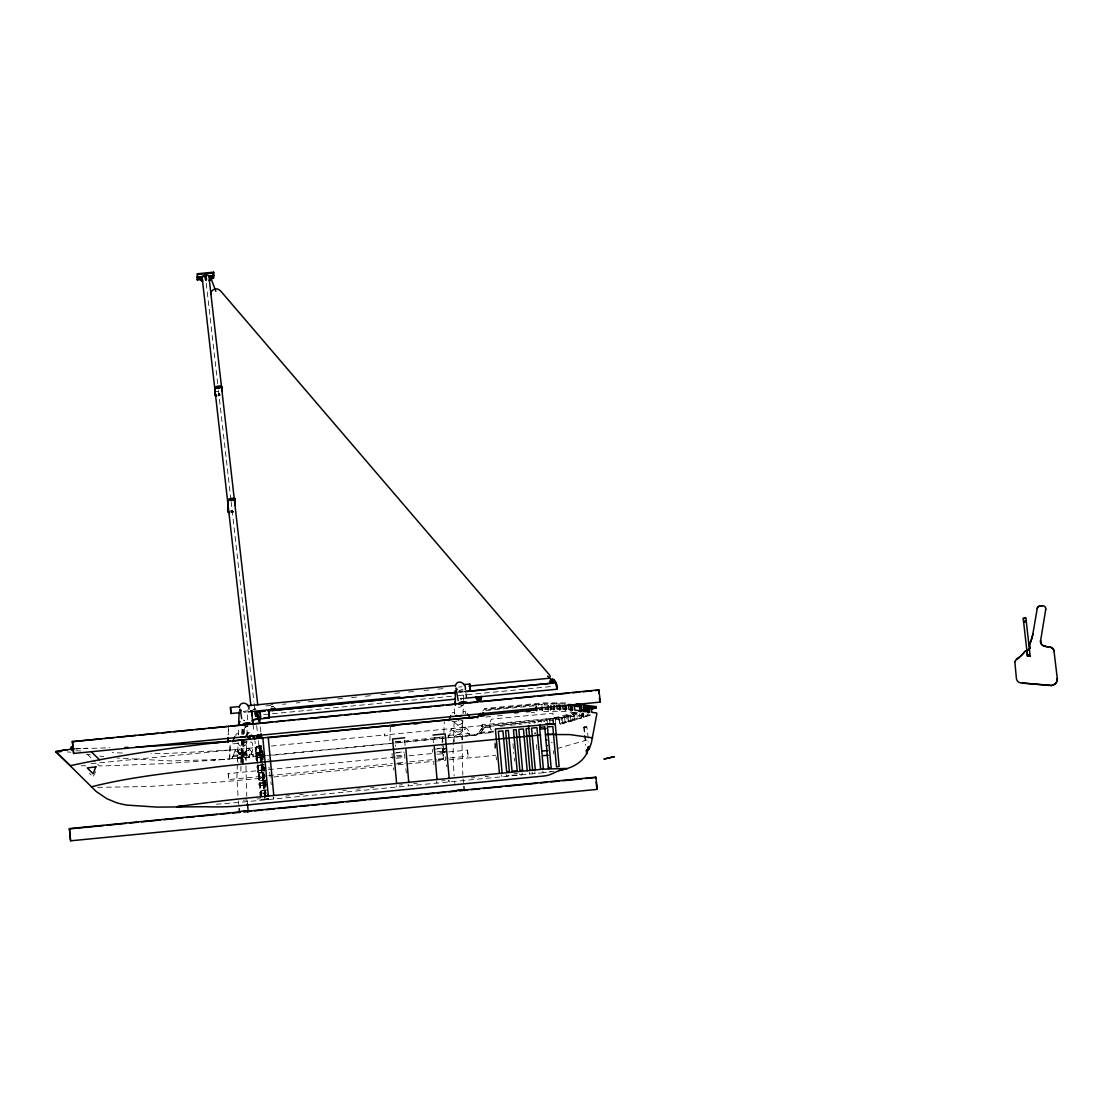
<?xml version="1.0" encoding="UTF-8"?>
<svg xmlns="http://www.w3.org/2000/svg" width="1113" height="1113" viewBox="0 0 1113 1113"><rect width="100%" height="100%" fill="white"/><g stroke="black" fill="none" stroke-linecap="round" stroke-linejoin="round"><path stroke-width="0.75" stroke-dasharray="5 3.75" d="M462.118 739.922L462.813 720.709M462.577 727.457L464.956 727.22L464.914 729.474L469.7 735.637L469.783 733.384C467.057 726.26 462.591 725.94 461.728 730.351M246.947 736.124L247.058 732.813L249.465 732.563L249.382 734.817M229.598 758.983L230.182 744.096L229.681 758.969L166.324 763.56L104.316 765.911L99.335 765.883L93.311 760.082M238.14 762.419C234.133 756.047 247.1 753.529 246.112 760.875L246.752 741.842A4.355 4.104 2 0 1 243.956 746.086L240.617 745.974A4.355 4.104 2 0 1 238.071 742.621L236.93 777.124L238.085 797.117M462.173 739.783C462.952 735.526 456.622 733.286 454.313 736.764M266.257 755.504L249.59 757.132L245.5 753.821L246.516 748.562L248.922 748.326L248.839 750.565C247.114 755.226 238.279 757.828 237.792 751.094M232.074 758.76L235.441 749.633L232.074 758.76L249.59 757.132L248.839 750.565L246.446 750.802L246.098 752.889M238.335 734.997L238.613 726.817M238.099 752.75L237.848 749.397L235.914 749.592M238.349 753.181L238.419 750.983M238.655 753.654L238.126 750.468M239.448 752.179L239.392 754.391C241.479 755.88 240.38 751.442 238.683 751.414M240.06 754.781L240.13 752.569M240.923 762.725L241.674 741.091M241.897 734.218L242.105 728.222L240.491 727.54M240.811 771.184L241.897 741.216M242.133 734.288L242.342 728.278L244.568 728.083L244.262 737.084M242.272 762.822L243.01 741.258M243.246 734.316L243.608 728.292L243.399 734.288M242.384 764.297L243.163 741.23M243.344 764.088L244.123 740.896M244.22 754.767L244.29 752.541M244.679 754.544L246.168 750.663M244.777 754.447L244.86 752.221M245.041 754.211L245.124 751.985M245.305 753.974L245.389 751.748M245.736 753.431L245.82 751.205M246.098 760.916L245.43 758.009M245.931 765.883L246.766 796.268M246.975 735.456L247.323 724.911M247.503 719.874L247.851 709.871M248.922 748.326L253.708 754.489L253.639 756.729L248.839 750.565M256.574 753.751L255.781 756.52L256.574 753.751A2.031 1.92 2 0 1 260.484 753.362L261.805 755.936L260.484 753.362M258.133 752.847L259.468 753.084M264.936 796.978L259.148 745.905L255.141 747.616L259.051 748.548L259.148 745.905L261.931 746.016M259.927 754.224L259.802 754.878A3.993 1.308 -6.5 0 1 255.865 753.974L256.032 759.497A4.535 1.489 -6.5 0 0 257.186 760.054M262.418 750.134L262.571 758.955M259.872 752.082A4.535 1.489 -6.5 0 0 255.489 753.626L255.461 754.405A4.535 1.489 -6.5 0 0 259.774 755.101L262.654 754.809L263.169 755.685M264.073 768.457L264.115 767.539M265.52 781.187L265.562 780.255L262.668 780.547A4.535 1.489 -6.5 0 1 258.355 779.851L258.383 779.072A4.535 1.489 -6.5 0 1 262.779 777.528L265.659 777.25M268.052 799.023L268.303 798.452A3.979 1.308 -6.5 0 1 263.837 799.496A3.979 1.308 -6.5 0 1 260.943 798.508M273.715 797.27L273.659 799.064L273.172 797.27M390.343 726.789L389.814 742.093L390.802 742.427M392.068 753.334L392.263 758.663M396.534 785.848L396.284 786.501M432.414 752.318L432.526 749.383M438.48 759.845L443.197 759.386L442.098 744.194M442.153 742.761L442.348 737.056L432.915 737.975L433.444 742.649M445.59 748.437L442.891 748.701L442.863 749.606L445.562 749.341M443.183 751.247L443.155 752.151L445.854 751.887M443.892 732.563L444.268 721.516M443.197 759.386L443.586 747.964L442.348 737.056M575.824 712.07L559.658 716.661L542.323 719.819L484.419 725.579L476.628 734.956L448.136 737.738L448.205 735.484L451.502 728.528L453.909 728.305L456.413 731.589M449.123 780.394L449.068 781.924L448.595 780.143M448.136 737.738L451.433 730.782L451.502 728.528M454.118 722.114L452.991 756.019L454.16 776.011M454.396 713.934L454.619 707.381M462.006 744.778L462.827 775.163M463.05 713.948L463.398 703.778M463.523 700.439L463.801 692.105M465.457 713.711L465.526 711.471L463.119 711.694L462.771 713.809M395.463 743.025L476.628 734.956L484.419 725.579M493.504 732.02L479.898 733.356L485.101 726.803L535.478 721.878L535.436 722.782L528.731 723.436M565.613 702.915L543.172 702.887L485.004 708.48L484.976 709.371L542.866 703.819L565.835 703.931M479.898 733.356L485.101 726.803M494.909 742.774L495.285 750.232M495.076 748.632L495.299 742.301M512.982 743.734L513.705 753.543M536.021 705.67L536.063 704.779L485.685 709.691L485.658 710.595L534.351 705.837M553.258 723.436L552.938 713.21L492.405 719.054C489.344 718.567 488.871 731.074 492.043 729.864M582.85 716.605L582.92 714.602L583.727 714.518L583.657 716.535L582.85 716.605L582.586 713.85L583.407 713.781L583.699 715.52M235.9 736.138L235.984 733.954L238.377 733.704L238.655 734.747M237.459 760.429L237.5 759.553M462.744 722.949L461.728 728.208M257.256 753.807L257.451 755.045M395.31 757.118L228.193 773.605L228.833 779.545L266.995 775.817M262.751 756.033L262.863 757.188L262.724 755.88M264.31 769.946L263.864 766.537M467.543 750.106L468.114 756.172L467.543 750.106L437.604 752.986M583.56 713.823L582.809 715.047L582.725 713.558M583.017 713.725L583.212 715.005L583.156 713.864M240.38 753.626L240.533 752.764M538.581 705.447L538.748 704.529L541.961 704.279L542.546 709.371M541.794 705.183L541.961 704.279M482.541 726.803C480.148 724.187 483.765 724.925 481.164 725.773L482.513 725.412L481.192 725.3L482.541 726.803L482.416 724.827L592.046 714.713L557.641 724.925M453.867 737.446L454.341 741.536M462.785 721.78L461.895 723.7M265.089 797.506L259.566 746.058L265.534 797.451M218.371 393.487L219.651 393.696L218.329 394.378M230.989 510.297L232.673 510.575L231.003 511.549M232.673 510.575L232.561 511.577L231.045 511.938M443.753 736.82L394.572 742.079M95.704 771.615L92.991 777.027L89.485 773.312M481.859 725.648L387.38 734.705M237.876 758.44L238.419 757.619M462.73 705.35L460.699 706.95A4.369 4.118 2 0 1 457.332 706.88L457.137 706.769M259.802 754.739L258.327 755.574L257.312 754.475M463.161 689.142L459.224 690.505M482.792 710.901L485.004 708.48M246.112 735.818L249.465 732.563M461.478 730.615L459.822 731.714A4.369 4.118 2 0 1 456.483 731.631L456.455 731.617M451.433 730.782L453.84 730.545L456.316 733.829A4.369 4.118 2 0 0 459.739 733.968L462.159 731.811L462.507 729.697L464.914 729.474M461.867 723.714L457.819 725.189M245.528 727.596L246.891 726.093L244.596 728.069M244.777 752.291L240.422 752.736M219.692 394.308L218.385 394.767M232.714 510.95L231.073 511.062M584.172 727.123L584.728 733.87M482.179 724.953L481.985 726.817L482.179 724.897M239.045 757.063L243.594 756.492M246.418 710.859L243.163 711.61M460.003 729.418L460.893 728.959M481.999 726.664L482.652 726.65M587.149 740.006L557.822 748.326M259.051 748.548L261.875 747.894M267.287 798.703L264.866 799.273A3.45 1.127 -6.5 0 1 261.917 798.981L254.919 740.882M584.2 726.956L586.941 727.081L588.638 741.898M584.673 726.914L583.713 727.387L584.464 733.94M586.454 727.499L585.313 727.777M577.285 712.682L560.66 717.398L542.56 720.695L484.392 726.483M581.111 714.518L581.501 717.913L574.461 720.194L572.958 719.61L572.374 714.518L577.995 712.682M572.374 714.518L573.877 715.103L578.106 713.739M572.958 719.61L579.984 717.315L581.501 717.913M581.835 713.196L582.224 716.591L588.04 714.699M582.224 716.591L583.727 717.175L589.542 715.283M566.684 716.174L570.287 715.158L571.581 715.812L572.165 720.89L568.562 721.92L567.254 721.266L566.684 716.174L567.978 716.828L571.581 715.812M567.254 721.266L570.872 720.236L572.165 720.89M560.924 717.648L564.458 716.772L565.571 717.482L566.141 722.56L562.608 723.45L561.509 722.74L560.924 717.648L562.023 718.358L565.571 717.482M561.509 722.74L565.042 721.864L566.141 722.56M261.04 748.186L259.552 748.479M585.661 727.638L586.676 727.095M271.836 706.755L273.395 706.797M555.749 724.02L555.178 718.928L558.643 718.191L560.103 724.034L557.794 724.535M559.519 718.942L556.055 719.694L555.178 718.928M243.761 752.819L243.524 755.087L242.578 755.296L241.438 755.254L241.368 753M258.133 752.986L258.717 755.449M259.037 755.254L258.341 755.31M554.051 725.3L552.827 719.401L549.419 720.028L550.643 725.926M550.059 720.834L553.467 720.208M551.255 742.747L552.257 742.566M542.768 770.947L543.255 772.728L551.046 771.629M547.039 720.417L543.659 720.918L544.034 721.767L547.415 721.266L547.039 720.417L547.61 725.509M553.898 771.337L548.361 772.088L547.902 770.363M218.426 395.143L219.748 394.183L218.412 393.863M231.031 510.686L232.673 510.839M552.716 718.553L583.615 714.963M272.838 755.226L393.724 743.206M215.129 391.679L218.551 391.345M265.868 705.934L272.198 705.322L272.351 706.644M282.549 704.306L285.999 703.973M296.364 702.957L299.814 702.623M308.44 701.774L315.341 701.107M322.241 700.425L329.142 699.757M337.768 698.908L342.957 698.408M351.583 697.573L356.758 697.058M365.384 696.223L372.285 695.542M380.91 694.707L386.1 694.192M394.725 693.357L399.901 692.843M408.527 692.008L413.702 691.493M424.053 690.491L429.242 689.977M437.868 689.142L443.044 688.627M458.57 687.111L462.02 686.777M243.844 712.264L246.738 711.986M458.473 691.312L462.813 690.881M459.766 692.022L463.203 691.674M458.375 692.342L463.537 691.827M263.698 714.616L451.488 696.279M458.375 695.597L553.133 686.345M460.226 698.686L465.387 698.185M460.448 698.853L463.898 698.519M452.045 712.779L454.452 712.543L454.772 713.683M485.658 717.022L490.736 716.535M497.483 715.868L505.928 715.047M531.277 712.57L534.657 712.237M242.648 742.107L247.072 741.675M452.031 721.655L462.535 720.626M232.951 743.832L250.717 742.093C254.084 740.799 253.068 754.725 250.3 754.044L229.793 755.602M91.085 763.643L259.106 747.226M271.349 746.03L384.695 734.97M485.073 727.693L493.462 726.872M500.182 726.219L508.571 725.398M510.255 725.231L522.011 724.09M263.294 751.929L259.872 752.263A3.993 1.308 -6.5 0 0 255.865 753.974M232.144 756.59L253.708 754.489M448.205 735.484L469.783 733.384M479.926 732.451L493.532 731.116M259.774 754.92L263.211 754.586M476.656 734.051L493.56 732.41M255.795 756.256L261.805 755.671M446.41 737.905L267.607 755.365L268.136 759.859M263.336 756.896L260.456 757.174A4.535 1.489 -6.5 0 0 256.06 758.718L256.435 759.066M263.878 757.021L260.456 757.355A3.993 1.308 -6.5 0 0 256.755 758.537A3.993 1.308 -6.5 0 0 257.576 759.887M264.212 764.534L261.332 764.812A4.535 1.489 -6.5 0 0 260.164 764.979M396.409 752.583L402.697 751.957M437.298 748.576L443.586 747.964M394.767 753.07L404.2 752.151M434.098 749.23L441.958 748.465M442.877 749.16L445.576 748.896M259.065 765.229A4.535 1.489 -6.5 0 0 256.936 766.356L256.908 767.135A4.535 1.489 -6.5 0 0 261.221 767.817L264.657 767.302M396.52 755.824L404.102 755.087M436.964 751.873L445.882 750.983M443.169 751.706L445.868 751.442M264.797 769.612L261.903 769.904A4.535 1.489 -6.5 0 0 257.52 771.434L257.493 772.213A4.535 1.489 -6.5 0 0 261.805 772.909L264.685 772.631M397.035 756.937L405.702 756.103M409.069 755.769L435.92 753.153M261.903 770.085A3.993 1.308 -6.5 0 0 257.896 771.796L257.312 766.704A3.993 1.308 -6.5 0 1 261.318 764.993M396.214 758.287L404.075 757.508M437.103 754.294L443.391 753.668L442.891 748.701M268.706 775.65L392.499 763.56M397.647 763.059L406.328 762.21M409.681 761.876L436.533 759.261M438.216 759.094L448.289 758.106M449.958 757.939L468.114 756.172M396.019 763.991L405.452 763.073M273.715 776.985L393.098 765.327L393.696 769.959M398.19 764.826L433.806 761.348M435.503 761.181L445.673 760.179L444.546 751.136M449.026 759.859L495.911 755.282M262.765 777.709A3.993 1.308 -6.5 0 0 258.759 779.42L258.939 784.943A4.535 1.489 -6.5 0 0 263.252 785.639L266.132 785.347L265.562 780.255M266.244 782.342L263.35 782.62A4.535 1.489 -6.5 0 0 258.967 784.164L259.343 784.512A3.993 1.308 -6.5 0 1 263.35 782.801M267.106 789.98L264.226 790.258A4.535 1.489 -6.5 0 0 259.83 791.802L260.261 797.311M264.212 790.439A3.993 1.308 -6.5 0 0 260.205 792.15L259.802 792.581A4.535 1.489 -6.5 0 0 264.129 793.263L267.009 792.985M243.371 800.233L246.766 799.899M256.992 798.897L260.525 798.939A4.535 1.489 -6.5 0 0 264.852 799.635L268.275 799.12M285.832 796.087L289.283 795.739M299.661 794.724L303.126 794.39M342.915 790.508L346.38 790.16M356.758 789.159L360.222 788.811M370.601 787.795L374.065 787.461M399.247 784.999L402.391 784.693M413.799 783.58L417.194 783.246M441.722 780.853L444.866 780.547M471.356 777.959L474.778 777.625M485.031 776.624L488.44 776.29M514.081 773.785L517.503 773.452M267.551 798.995L268.122 798.313L268.261 799.593M543.381 772.714L245.57 801.777A591.142 194.413 -6.5 0 1 216.492 804.212M249.549 757.132L213.682 760.318M235.372 751.832L237.765 751.609M229.932 750.079L171.054 753.278A855.382 806.842 2 0 1 150.881 753.487M74.307 748.938A155.097 142.45 -42.5 0 1 75.99 748.812L109.881 747.769M224.423 759.386L170.79 760.93L117.115 758.023M76.032 748.812L87.51 748.173M218.454 394.252L219.79 394.559L219.692 393.807M230.961 511.173L232.756 511.326M261.555 746.183L259.134 746.086A3.45 1.127 -6.5 0 0 256.157 746.948L256.115 748.089A3.45 1.127 -6.5 0 0 259.065 748.367M547.568 704.877L544.201 705.03L544.647 704.098L545.217 709.19M543.728 711.457L560.98 711.235L577.313 712.737M469.728 735.039L476.628 734.956M550.643 703.875L554.024 703.833M81.166 765.744L85.84 765.786M556.597 703.833L560.034 703.917M75.934 750.774L82.153 750.969M585.688 726.761L586.481 726.733M97.624 787.35L148.112 786.515L217.063 782.202A679.598 223.49 -6.5 0 0 252.261 779.072L264.866 777.848L263.572 767.427M67.392 751.957L67.462 751.957A155.097 138.457 39.9 0 1 70.829 752.207M99.767 756.089L103.718 756.59M86.202 754.127L90.334 754.767M584.645 727.693L583.713 727.387L584.367 727.638M457.805 725.189L454.313 722.212M243.733 720.167L244.818 720.487L243.705 720.167M258.327 755.449L257.465 754.767M460.852 699.367L461.617 699.813M456.372 729.279L456.553 729.377A4.369 4.118 2 0 0 459.892 729.474M239.518 749.925L240.311 750.371M560.103 724.034L558.643 718.191M87.301 754.294L92.115 758.927M228.221 773.438L228.833 779.545M582.614 713.767L582.809 715.047M535.172 773.521L534.685 771.726M532.473 773.785L531.986 771.991M529.774 774.05L529.287 772.255M511.771 775.218L517.016 775.065L516.613 773.493M509.072 775.483L506.512 776.081L506.109 774.523M502.005 776.763L501.518 774.968M436.936 783.107L436.449 781.326M408.624 785.875L408.137 784.095M582.753 714.894L582.892 715.603M522.011 772.965C523.847 775.274 518.686 775.775 519.312 773.229M265.715 782.509L265.617 781.326L265.729 782.119M514.317 758.176L514.693 760.958M446.285 764.826L446.508 766.523M405.842 768.777L406.398 772.951M270.862 781.952L271.238 784.735M265.464 782.481L266.035 786.654M553.3 750.746L553.704 753.835M496.12 756.826L496.523 759.915M433.694 762.475L434 764.826M536.953 749.564L536.341 744.611M270.264 777.319L268.97 766.899M541.363 722.128L541.252 721.238L538.024 721.6L538.136 722.49M258.355 752.305L258.578 754.183M583.351 713.781L583.727 717.175M582.934 712.39L583.226 714.922M584.909 735.498L585.841 743.637M584.645 735.582L585.758 745.404M579.595 713.92L579.984 717.315M573.877 715.103L574.461 720.194M570.287 715.158L570.872 720.236M567.978 716.828L568.562 721.92M564.458 716.772L565.042 721.864M562.023 718.358L562.608 723.45M552.827 719.401L553.217 722.796M405.132 745.418L404.603 740.743L395.157 741.661L395.699 746.336M404.381 753.71L404.923 758.384M260.247 726.859L260.818 731.867M262.821 751.873L263.183 755.059M262.626 752.597L263.016 755.991M262.654 754.809L263.238 759.901M262.32 752.972L263.211 760.833M265.409 780.116L266.104 786.279M262.07 752.889L262.849 759.678M263.614 766.467L264.393 773.243M265.172 780.032L265.743 785.124M260.845 746.072L265.673 788.491M260.776 748.047L265.798 792.164M260.011 746.044L265.896 796.936M260.025 748.228L265.548 797.451M206.239 283.259L217.689 383.762M218.468 390.58L230.92 499.918M231.114 501.643L253.917 701.774M254.112 703.43L254.863 710.024M256.658 725.759L257.409 732.368M258.341 740.632L264.671 797.576M264.713 798.174L264.852 799.454M259.774 755.101L260.359 760.179M261.221 767.817L261.805 772.909M262.668 780.547L263.252 785.639M257.437 758.885L256.087 747.004L257.799 763.309M258.216 765.661L261.889 797.896M257.993 765.007L261.277 793.847M253.013 724.187L253.959 732.535M255.141 747.616L256.964 763.643M260.79 797.242L257.312 766.704A3.993 1.308 -6.5 0 0 261.235 767.636M583.407 713.781L583.657 716.535M463.161 778.905L463.509 782.731M454.605 781.034L454.841 783.58M247.086 800.01L247.448 803.836M238.419 800.859L238.766 804.671M459.099 720.723A4.369 4.118 2 0 1 457.958 720.681M122.333 753.014A855.382 806.842 2 0 1 112.26 752.638M256.56 754.016A2.031 1.92 2 0 1 260.47 753.64M261.805 772.728A3.993 1.308 -6.5 0 1 257.896 771.796M262.682 780.366A3.993 1.308 -6.5 0 1 258.759 779.42M264.129 793.082A3.993 1.308 -6.5 0 1 260.205 792.15M263.252 785.458A3.993 1.308 -6.5 0 1 259.343 784.512M253.221 709.51A3.45 1.127 -6.5 0 1 255.823 709.134M252.957 709.384A3.979 1.308 -6.5 0 1 255.962 708.953M271.377 706.866A2.031 1.92 2 0 1 273.395 706.672M233.8 512.036A3.45 1.127 -6.5 0 1 231.365 512.606M233.716 511.27A3.45 1.127 -6.5 0 1 231.281 511.841M220.026 394.753A3.45 1.127 -6.5 0 1 218.315 395.073M220.11 395.518A3.45 1.127 -6.5 0 1 218.398 395.838M247.99 726.288A4.369 1.836 -6.8 0 1 244.693 726.413M462.925 705.35A4.369 1.836 -6.8 0 1 460.754 705.322M228.471 725.913L228.235 734.803L228.485 725.913M245.583 751.567L245.5 753.807L245.597 751.539M384.722 734.065L384.653 735.86L387.352 735.596L387.421 733.801L384.722 734.065M534.532 733.133L535.645 733.105L534.532 733.133"/><path stroke-width="1.5" d="M199.95 278.612L200.117 277.874M238.697 724.619L239.114 711.889M455.189 690.783L455.44 705.322M200.354 279.627L197.279 279.933L197.377 273.77L213.557 272.184L213.459 278.347L210.385 278.653M202.538 281.172L197.377 277.095L202.037 276.636L202.538 281.311L197.363 277.374C200.771 278.194 207.101 274.661 206.142 276.511M205.599 279.739L205.154 273.784L205.599 279.739L206.406 279.655L205.961 273.701L206.406 279.655M205.557 273.742L206.002 279.697M208.896 275.885L213.543 275.871L209.383 280.74L208.896 275.885L213.557 275.426L209.397 280.281M210.107 276.803L211.164 277.054M210.065 278.041L211.15 278.069L210.886 277.081M213.557 272.184L213.459 278.347M216.687 395.852A3.45 1.127 -6.5 0 1 215.018 395.032L215.157 387.547A3.45 1.127 -6.5 0 1 218.621 386.072A3.45 1.127 -6.5 0 1 222.002 386.879L221.974 391.011M221.89 390.246L222.002 386.879M227.984 511.799L228.276 499.82A3.45 1.127 -6.5 0 1 231.741 498.346A3.45 1.127 -6.5 0 1 235.121 499.153L235.219 499.918A3.45 1.127 -6.5 0 0 231.824 499.111A3.45 1.127 -6.5 0 0 228.36 500.586L227.984 511.799A3.45 1.127 -6.5 0 0 229.668 512.62M235.024 505.525L235.121 499.153M232.645 741.773L234.662 736.736M256.393 738.517L257.186 736.013A2.031 1.92 2 0 1 257.604 735.109M257.186 736.013L257.173 736.291A2.031 1.92 2 0 1 257.979 735.039M259.037 735.317L259.76 735.443M259.412 738.225L477.24 716.953L480.566 713.322M258.939 737.71L259.635 737.529M260.832 735.192A2.031 1.92 2 0 1 261.082 735.637L261.082 735.902A2.031 1.92 2 0 0 260.456 735.095M267.843 796.045L264.95 796.616M268.372 796.463L262.835 737.891M272.782 710.595L272.56 708.55M275.801 710.038L274.466 707.868M448.72 720.556L450.723 715.562M475.71 697.308L481.734 696.46L480.941 699.228A2.031 1.92 2 0 1 477.046 699.618L475.724 697.044L477.046 699.479M477.046 699.618L477.046 699.34A2.031 1.92 2 0 0 480.955 698.964L480.941 699.228M477.714 698.241L478.84 697.378L480.051 698.213M478.061 699.757L479.091 699.924M483.877 715.909L480.482 716.243L482.583 713.085M536.243 706.477L536.605 710.762L536.216 707.367M549.669 683.285C549.279 680.572 553.718 676.565 552.674 683.118L465.262 691.66M553.564 680.627L551.992 680.14M554.357 680.391L554.344 680.669A2.031 1.92 2 0 0 550.434 681.045L550.448 680.78A2.031 1.92 2 0 1 554.357 680.391L556.222 682.784L464.928 691.507M1014.973 661.762L1015.32 660.788M1016.392 659.606L1016.767 659.174M1022.388 683.048L1051.284 685.594A6.775 6.386 2 0 0 1057.308 678.582L1057.308 678.401A6.775 6.386 2 0 1 1051.298 685.413L1022.388 683.048A5.426 5.12 2 0 1 1016.406 678.485L1014.861 661.985M1019.021 657.505L1016.767 659.258A43.17 40.708 2 0 0 1024.934 651.425L1026.882 650.618L1027.508 656.044L1030.137 655.78L1025.88 618.035L1023.362 618.494M1032.892 633.742L1032.878 633.923A43.17 40.708 2 0 1 1029.428 644.427M1037.26 608.463L1037.26 608.282A3.102 2.936 2 0 1 1039.973 605.959L1039.973 606.14A3.102 2.936 2 0 0 1037.26 608.366L1032.878 633.923A43.17 40.708 2 0 1 1029.428 644.33L1029.859 648.239L1029.428 644.246L1030.568 641.798M1042.241 605.736L1039.973 606.14L1042.241 605.736A3.214 3.033 2 0 1 1045.747 609.284L1045.747 609.465M1044.801 646.403L1044.801 646.222A5.106 4.828 2 0 1 1040.599 640.629L1040.53 641.352M1049.893 647.043A4.619 4.355 2 0 1 1053.969 650.799L1053.969 650.98A4.619 4.355 2 0 0 1049.879 647.21L1044.801 646.222A5.106 4.828 2 0 1 1040.599 640.726L1045.747 609.284M238.697 724.424L239.768 721.516M257.854 736.083L258.299 737.557M260.512 736.834L260.066 735.484M271.238 708.313L271.683 709.663M551.102 681.448L551.227 680.53M257.562 713.266L259.691 717.871L255.42 713.475M72.373 741.648L598.822 689.893L599.949 698.644L600.06 702.122L73.569 753.445L72.373 741.648L101.589 738.795M73.653 753.529L72.415 741.314M243.747 811.572L595.831 777.18L596.971 785.931L597.069 789.395L70.662 840.816L70.314 839.355L69.437 828.601L240.297 811.906M70.662 840.816L69.437 828.601M238.892 706.588L230.474 707.409L230.669 710.706L231.101 713.516L239.518 712.696M231.101 713.516L230.474 707.409M268.511 711.29L268.483 710.15L269.123 714.838M269.777 710.762L268.511 710.873L456.316 692.356M463.634 684.634L469.756 684.036L470.034 688.112M598.919 693.371L598.822 689.893M595.803 778.293L595.831 777.18M559.129 770.377C570.176 768.735 582.085 763.518 586.927 752.917A9.836 5.913 -48.3 0 1 587.261 750.635L588.346 748.242L589.167 748.952L591.309 743.192L596.791 714.254L596.638 712.974L591.852 712.334L591.17 707.075M239.295 707.437C239.838 700.55 249.688 702.734 248.95 709.078M455.37 686.331C456.511 678.387 466.737 682.881 465.345 689.587M210.983 293.429L210.983 294.486L211.178 292.469A5.412 5.106 2 0 1 214.865 289.046L216.993 288.893A7.861 7.415 2 0 1 221 291.383L549.697 675.174A2.073 1.962 2 0 1 548.306 678.346L468.921 686.109M455.106 701.44L454.786 702.47M199.992 278.779L200.02 278.013M209.954 277.332L211.053 276.942L211.15 278.069M211.233 277.916L211.261 276.984M271.377 703.945L272.727 703.986M273.909 708.661L271.975 709.704M477.727 698.101L477.825 699.646M551.227 680.655L551.172 681.768M553.787 681.323L553.481 682.046M217.23 387.352C221.654 384.82 218.76 390.844 217.272 387.463C225.744 385.362 210.9 390.858 219.929 387.087M217.355 388.228L220.012 387.853M230.349 499.612C234.801 497.469 232.756 502.046 230.53 499.82M230.447 500.377L233.007 499.473M233.048 499.347L230.405 500.001M1030.179 655.696L1027.48 655.96L1029.984 655.933M1025.435 651.286L1027.257 650.34A9.474 8.946 2 0 0 1027.689 650.075M548.194 705.642L548.139 709.969L547.763 706.574M1028.885 649.282L1029.859 648.156L1029.024 649.171M201.161 278.946L200.006 278.5M239.114 722.434L239.657 721.614M259.635 737.794L260.414 736.876M260.205 737.432L259.774 735.164M479.967 699.757L479.397 699.994M551.227 680.794L552.006 679.876M259.148 717.927L259.705 718.998L269.304 717.857L269.249 716.939M1015.543 660.593L1016.086 659.731M257.91 712.557L258.717 711.708M550.518 709.899L550.824 705.572M554.218 705.531L553.912 709.857L553.523 706.463M547.554 676.078L552.451 681.212M200.535 278.904L200.396 277.68M213.459 274.883L209.383 280.504L257.757 704.988M255.517 714.282L256.435 713.071M477.213 717.857L480.538 714.212M480.482 716.243L483.585 712.863M256.31 713.391L258.633 711.819M560.229 705.614L560.618 709.009L559.686 709.941L559.102 704.849M245.653 736.25C244.916 738.336 238.933 736.403 240.923 736.973M461.492 715.339L460.392 715.951A4.369 4.118 2 0 1 457.026 715.882M257.131 711.652L255.294 712.39L255.726 716.16L258.258 717.301M219.734 387.324L218.913 387.616M1025.699 618.272L1023.195 618.299L1027.48 655.96M1027.536 655.835L1030.137 655.585M260.219 737.154L259.287 737.863M479.967 699.632L478.061 699.896M551.422 680.516L552.354 679.806M553.481 681.921C552.938 683.605 550.128 680.989 552.201 682.603M570.607 705.628L571.957 704.71L572.541 709.802L571.192 710.706L570.607 705.628L568.242 705.405M588.707 747.282L586.704 753.626L586.328 750.329M1027.716 650.215L1026.909 650.715M579.595 706.783L581.153 705.892L581.737 710.984L580.179 711.875L579.595 706.783L574.058 706.032M589.083 706.95L587.525 707.84L588.095 712.932L589.653 712.042L589.083 706.95L583.351 706.185L583.935 711.277L589.653 712.042M1026.812 650.771L1027.257 650.521A9.474 8.946 2 0 0 1027.675 650.256M200.869 279.14L201.272 278.041M215.852 291.314L210.621 277.429M258.411 735.526L259.079 735.178L259.329 737.724M553.231 682.144L552.215 682.339M589.334 748.173L588.415 746.545L586.704 753.626M1025.908 651.008L1024.934 651.508A43.17 40.708 2 0 1 1016.767 659.341M1025.574 621.791C1028.022 620.358 1021.386 621.374 1024.544 621.944M578.885 711.082L588.109 708.077M583.101 711.026L588.582 709.245M584.603 711.61L587.511 710.664M591.198 709.468L596.067 707.882L595.914 706.616L576.256 703.986M91.503 786.808C132.767 776.29 175.464 772.519 217.592 766.829A679.598 223.49 -6.5 0 1 252.804 763.087L540.681 734.97M243.218 737.349L242.05 737.293M243.399 737.265L244.137 737.112M200.382 277.944L201.063 277.916M210.691 278.069L209.995 277.443M564.402 768.499L566.809 768.638L565.627 768.874A49.695 46.871 1.9 0 0 553.078 773.326A25.043 23.623 2 0 1 543.784 776.025L233.48 806.341A259.552 244.818 2 0 1 205.682 806.73L157.1 807.106L126.673 805.089A97.068 91.558 2 0 1 116.462 802.71L106.792 798.675L96.247 791.552L55.873 751.637M262.418 737.933C198.017 744.152 133.657 752.068 70.356 765.661L55.65 751.665L62.481 750.399A153.552 141.045 -42.5 0 1 67.462 749.675L67.545 749.661A155.097 142.45 -42.5 0 1 74.307 748.938M273.019 709.621L271.683 709.384M544.73 726.928L548.486 768.499L551.172 768.04L547.429 726.761L552.813 726.539L556.5 766.94L559.143 766.328L555.22 723.826L495.382 728.959L499.431 773.424M61.549 750.552L67.462 749.675M183.033 806.396L176.939 806.716L184.605 805.631M391.359 726.246L395.129 725.871M184.577 805.631L214.906 801.694A591.142 194.413 -6.5 0 1 245.709 798.244L543.506 769.125L564.43 768.499M214.28 742.955L230.21 741.188M232.687 740.924L250.202 739.129L249.841 735.846M268.261 737.752L477.24 716.953L470.298 718.219L467.446 713.934M213.64 272.949L197.46 274.535L197.377 273.77M205.098 275.342L205.905 275.259M205.293 276.066L205.335 276.956L206.03 275.927M208.882 276.107L213.543 275.648M200.423 278.848L197.196 279.168L197.279 279.933M247.573 705.739L454.967 685.483M253.013 724.187L251.468 710.664A3.45 1.127 -6.5 0 0 251.914 711.193M248.185 711.847L399.915 697.03M259.816 711.207L265.005 710.706M265.061 711.221L259.955 711.583M272.782 710.456L348.132 703.096M351.583 702.762L382.58 699.743M386.03 699.395L439.426 694.192M442.877 693.844L454.925 692.676M258.828 721.168A3.979 1.308 -6.5 0 0 259.454 720.834L259.872 718.775L258.842 717.899M264.073 717.843L455.064 699.187M465.387 698.185L556.945 689.239L556.236 682.589M259.482 720.181L259.51 719.513A3.979 1.308 -6.5 0 0 253.681 719.694A3.979 1.308 -6.5 0 0 253.221 721.725M105.025 738.462L113.623 737.613M117.06 737.279L135.967 735.429M139.403 735.095L158.31 733.258M161.747 732.91L170.345 732.076M173.781 731.742L192.688 729.891M196.125 729.558L204.722 728.723M208.159 728.389L227.066 726.539M230.502 726.205L249.757 724.326M252.762 724.02L262.125 723.116M263.837 722.949L272.421 722.1M275.857 721.767L284.441 720.932M287.877 720.598L294.75 719.93M298.187 719.596L306.771 718.748M310.207 718.414L341.107 715.395M344.543 715.061L351.416 714.393M354.852 714.059L375.457 712.042M378.893 711.708L397.772 709.857M402.934 709.357L410.154 708.661M413.285 708.355L431.747 706.546M435.1 706.212L443.489 705.392M446.856 705.072L455.245 704.251M469.004 702.901L477.658 702.066M481.108 701.719L512.258 698.686M515.722 698.338L534.755 696.488M538.219 696.14L545.133 695.472M548.598 695.138L569.369 693.107M572.819 692.773L579.748 692.091M583.212 691.757L591.866 690.909M595.316 690.575L598.78 690.227M71.789 747.588L71.552 749.633M71.469 748.966L71.399 747.56L72.303 747.672M480.51 715.353L536.633 709.871M514.498 712.918L517.893 712.598M526.407 711.764L529.802 711.43M413.911 724.034L417.319 723.7M592.756 706.922L595.914 706.616M591.295 708.091L596.039 707.631M591.323 708.355L596.067 707.882L583.226 707.27M404.701 737.808L392.569 739.004L396.618 783.469M433.013 735.053L445.144 733.857L449.193 778.335M528.828 728.403L526.129 728.667L529.899 770.446M544.563 726.942L539.61 727.346L543.381 769.125M540.083 729.098L545.94 728.625M545.537 734.58L546.58 734.497M176.925 806.716L185.44 805.882M561.828 769.125L566.795 768.638M69.396 828.921L103.759 825.568M107.21 825.234L126.103 823.383M129.553 823.05L138.137 822.215M141.574 821.881L160.481 820.031M163.917 819.697L182.824 817.846M186.261 817.512L194.858 816.678M198.295 816.33L217.202 814.493M220.638 814.16L229.236 813.311M232.673 812.977L239.545 812.309L239.156 808.511M243.886 811.878L251.343 811.154M254.46 810.848L262.571 810.055M266.007 809.721L274.591 808.887M278.027 808.553L296.921 806.702M300.343 806.369L308.941 805.534M312.363 805.2L319.236 804.518M322.673 804.184L343.277 802.181M346.713 801.847L365.607 799.997M369.043 799.663L399.943 796.644M402.836 796.365L422.05 794.487M425.403 794.153L433.792 793.332M437.145 793.013L445.548 792.192M448.901 791.858L455.607 791.204M459.947 790.787L462.841 790.494M467.752 790.021L464.288 790.355L463.884 786.557M471.202 789.687L479.856 788.839M483.32 788.491L502.353 786.641M505.817 786.307L536.967 783.26M540.417 782.926L547.346 782.244M550.81 781.91L559.463 781.062M562.914 780.728L581.96 778.863M585.41 778.53L595.803 777.514M225.035 741.689L136.023 747.129M60.77 751.178L55.65 751.665L60.756 751.678M539.332 709.621L542.546 709.371M542.198 751.052L547.86 750.593M542.588 755.685L548.194 755.24M546.107 740.228L547.012 740.159M546.622 745.613L547.471 745.543M548.361 766.217L548.848 768.443M545.217 709.19L548.584 709.037M546.511 734.497L569.995 734.608L592.7 737.863M548.222 734.413L553.606 734.204M545.231 724.173L555.22 723.826M125.073 747.449L127.995 747.38M551.213 708.953L554.608 708.911M560.618 709.009L557.182 708.925L556.792 705.531M231.017 499.946L233.146 500.113M259.301 737.599L258.592 737.738M569.592 704.487L571.957 704.71M572.541 709.802L568.98 709.468L568.409 704.39M581.153 705.892L574.225 704.96L574.809 710.052L581.737 710.984M1044.801 646.319L1049.879 647.21M587.455 709.607L588.972 710.191M456.121 715.353L456.928 715.826M271.975 709.844L271.447 709.134M210.093 277.026L211.15 277.833M255.308 712.403L255.517 714.101L259.732 718.316M247.142 736.653L250.202 739.129M91.113 751.651L99.544 759.762M599.977 702.039L599.364 698.046M596.985 789.312L596.067 782.175M469.756 684.036L470.368 690.143L470.201 689.42M268.525 710.692L268.539 711.889M553.342 680.113L553.801 681.253M479.828 697.684L480.287 698.839M457.179 689.573L456.066 688.001L458.18 700.62M241.118 710.678L240.338 709.844L241.716 718.692M539.638 724.633L539.986 727.304M251.371 735.039L254.251 738.726M554.344 680.53L555.679 682.965M261.082 735.637L262.404 738.211M589 747.393L589.334 748.27M259.899 711.054L260.011 711.861M260.512 718.539L260.539 716.424M205.627 275.968L205.71 276.205M268.609 710.525L268.72 711.499M259.983 711.374L260.192 713.016M589.167 748.952L588.374 747.463L587.288 749.856A9.836 7.749 -86.1 0 0 586.927 752.68L586.941 753.404L586.579 750.148M466.055 693.997L466.458 696.738M1053.969 650.799L1057.308 678.582M71.469 747.853L71.663 749.745M72.595 749.731L72.136 747.505M71.775 749.745L71.329 746.879L72.192 747.546M268.817 712.167L268.915 712.974M260.178 712.71L260.289 713.809M1028.676 654.514L1028.829 655.821M566.211 705.906L566.6 709.301L563.095 709.106L562.719 705.712M564.861 705.141L565.446 710.219M541.989 706.88L542.379 710.275M478.729 696.877L479.16 700.703M259.663 717.774L259.705 718.998M259.218 717.022L259.51 719.513M268.233 794.724L268.386 795.99M259.273 718.316L259.858 723.52M260.999 733.537L261.569 738.545M228.276 499.82L228.36 500.586M215.157 387.547L215.24 388.312A3.45 1.127 -6.5 0 1 218.704 386.837A3.45 1.127 -6.5 0 1 222.085 387.644M202.037 276.636L250.884 705.517M251.468 710.664L252.053 715.756M254.348 735.874L254.724 739.213M215.018 395.032L214.92 394.266A3.45 1.127 -6.5 0 0 216.604 395.087M197.279 276.469L197.377 277.234M268.219 737.363L273.784 795.461M260.289 713.628L260.386 714.685M255.517 714.101L255.726 716.146M528.55 725.718L532.598 770.182M248.227 811.46L247.448 803.836M434.223 746.726L437.061 779.517M405.911 749.48L408.749 782.286M260.4 714.643L260.581 716.661M269.096 714.741L269.263 716.689M269.165 715.589L269.304 717.384M540.681 769.389L536.925 727.61L531.527 728.139L535.297 769.918M527.2 770.711L523.43 728.932L518.853 729.377L522.567 770.168L519.868 770.433L516.154 729.641L513.455 729.905L517.169 770.697L512.05 771.198L508.335 730.406L505.636 730.657L509.351 771.462L506.652 771.726L502.937 730.921L498.36 731.38L502.13 773.159M202.149 277.054A3.45 1.127 -6.5 0 1 205.502 275.301A3.45 1.127 -6.5 0 1 208.757 276.414M253.068 721.377A3.45 1.127 -6.5 0 1 256.101 719.36A3.45 1.127 -6.5 0 1 258.995 720.793M252.067 711.541A3.979 1.308 -6.5 0 1 250.94 710.72M229.57 511.855A3.45 1.127 -6.5 0 1 227.901 511.034M242.523 725.022A4.369 1.836 -6.8 0 1 246.877 722.754A4.369 1.836 -6.8 0 1 251.218 724.173M455.732 791.468A4.369 1.03 -6.2 0 1 460.045 789.743A4.369 1.03 -6.2 0 1 464.121 790.647M239.657 812.56A4.369 1.03 -6.2 0 1 244.554 810.793A4.369 1.03 -6.2 0 1 247.601 812.045M228.123 737.766L227.928 742.218L228.109 737.78M269.249 717.342L269.276 718.066L269.249 717.342M556.945 689.239L556.222 682.784L556.945 689.239M95.871 766.787L93.102 773.758L87.245 767.956L95.871 766.787M614.376 756.659L604.15 758.996L614.376 756.659M467.265 703.082L458.598 703.917A4.369 1.836 -6.8 0 1 462.938 701.649A4.369 1.836 -6.8 0 1 467.279 703.082M71.357 746.906L71.315 746.99M240.533 710.108L240.505 710.957L240.005 709.106L240.533 710.108M259.19 736.458L259.037 735.164L259.19 736.458"/></g></svg>
